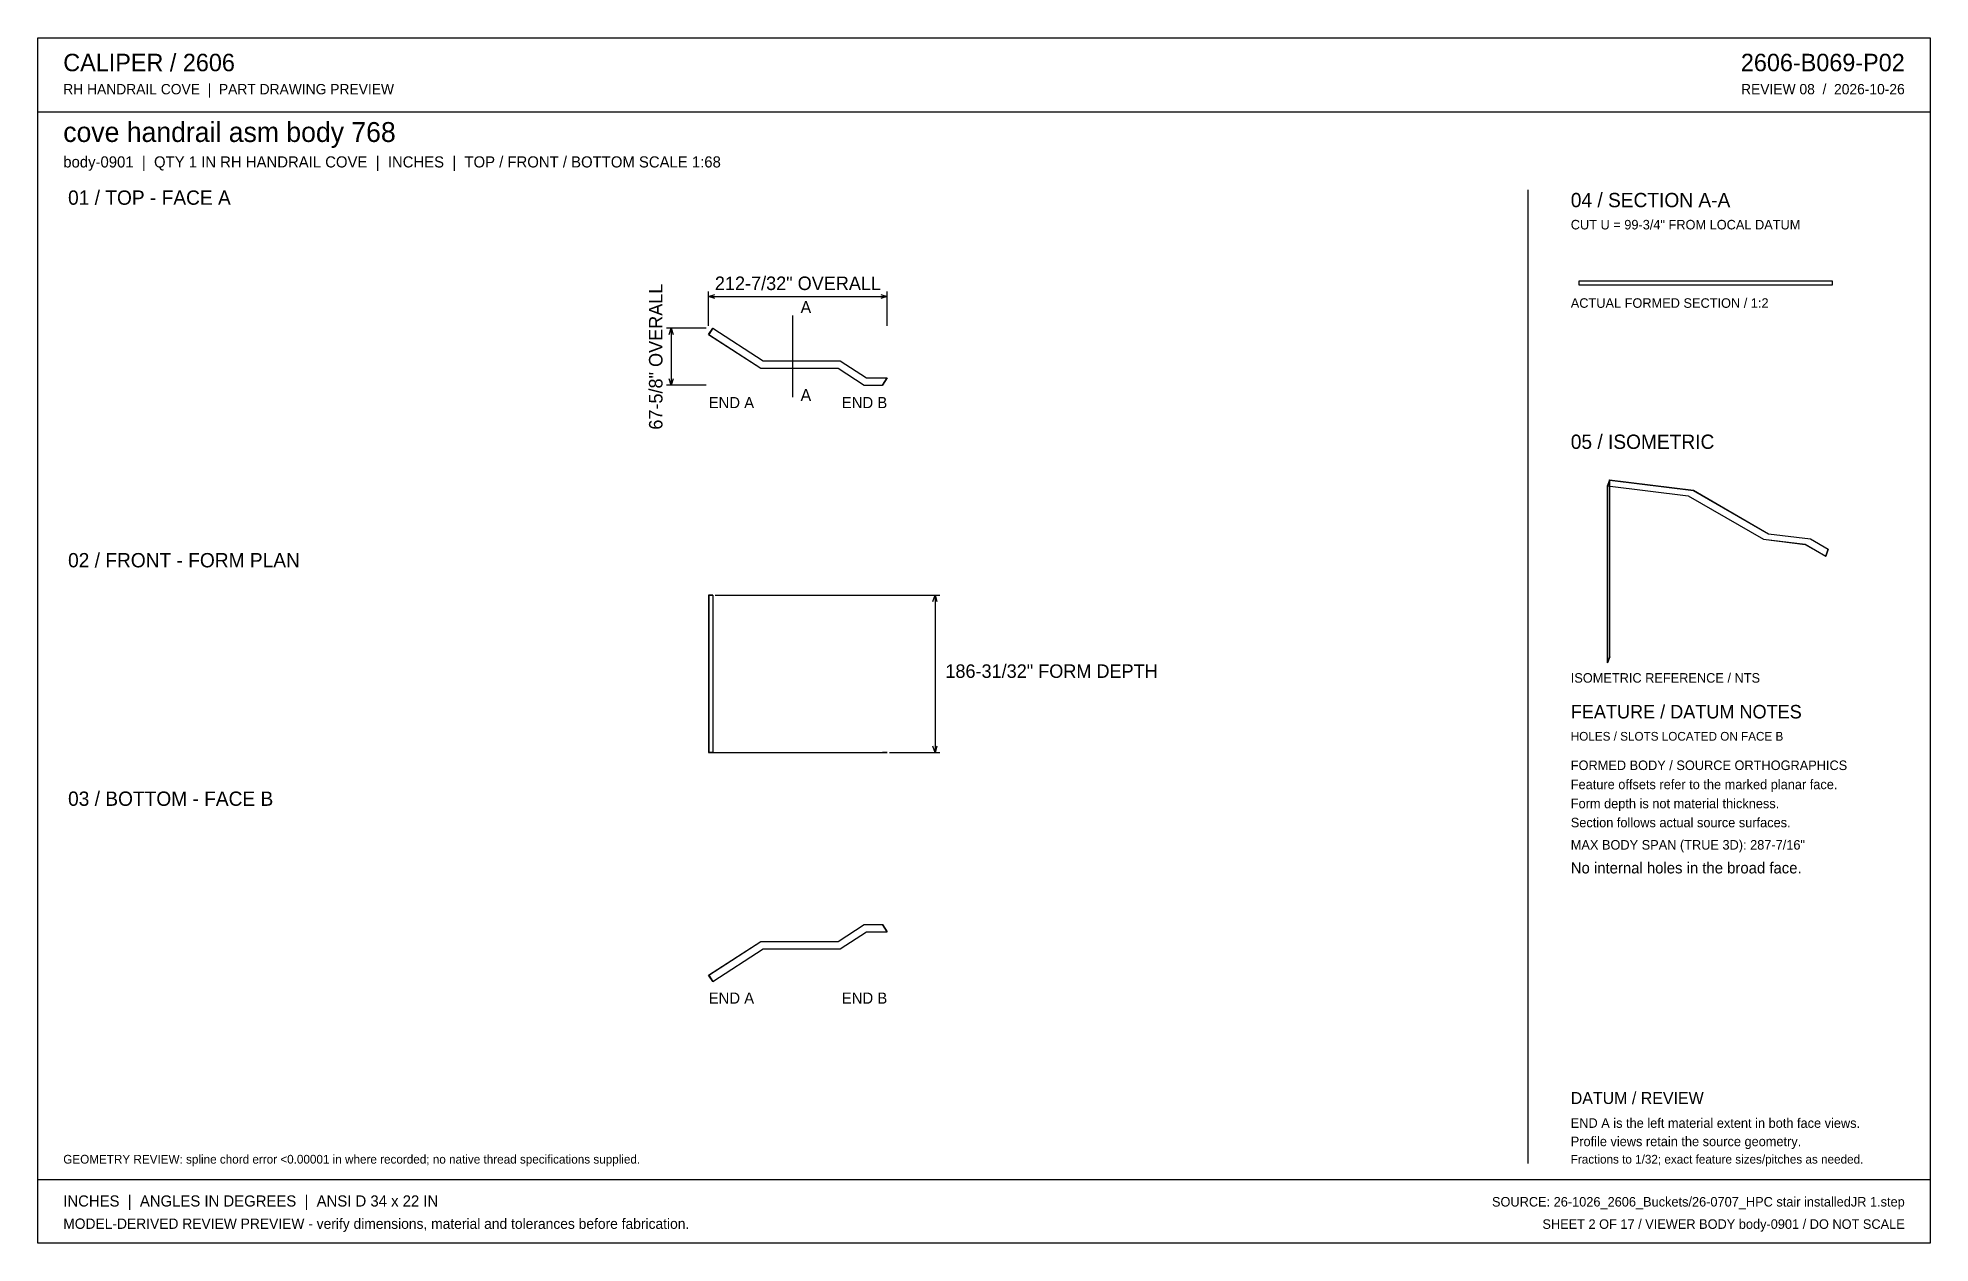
# Model space of a CAD drawing. Header units: inches. Extents: x 32 to 2280, y 32 to 1464.
import ezdxf
from ezdxf.enums import TextEntityAlignment as Align

# ---------------------------------------------------------------- set-up
doc = ezdxf.new("R2010")
doc.units = ezdxf.units.IN
doc.header["$MEASUREMENT"] = 0

msp = doc.modelspace()

# ---------------------------------------------------------------- linework, layer by layer
at = {"layer": 'ANNOTATION'}
for p, q in [((828.9, 1121.8), (828.9, 1162.4)), ((828.9, 1156.8), (836.4, 1159.1)), ((828.9, 1156.8), (1041.1, 1156.8)), ((836.4, 1154.4), (828.9, 1156.8)), ((1033.6, 1159.1), (1041.1, 1156.8)), ((1041.1, 1156.8), (1033.6, 1154.4)), ((1041.1, 1121.8), (1041.1, 1162.4)), ((928.6, 1134.1), (928.6, 1037.2)), ((826.1, 1119), (778.8, 1119)), ((782.1, 1111.4), (784.5, 1119)), ((784.5, 1119), (784.5, 1051.3)), ((784.5, 1119), (786.9, 1111.4)), ((784.5, 1051.3), (782.1, 1058.9)), ((786.9, 1058.9), (784.5, 1051.3)), ((826.1, 1051.3), (778.8, 1051.3)), ((836.6, 801.8), (1103.4, 801.8)), ((1095.4, 794.3), (1097.8, 801.8)), ((1097.8, 801.8), (1097.8, 614.9)), ((1097.8, 801.8), (1100.1, 794.3)), ((1043.9, 614.9), (1103.4, 614.9)), ((1097.8, 614.9), (1095.4, 622.4)), ((1100.1, 622.4), (1097.8, 614.9))]:
    msp.add_line(p, q, dxfattribs=at)
at = {"layer": 'OUTLINE'}
for p, q in [((32.1, 1463.9), (2279.9, 1463.9)), ((32.1, 32.1), (32.1, 1463.9)), ((2279.9, 1463.9), (2279.9, 32.1)), ((32.1, 1376.1), (2279.9, 1376.1)), ((1802, 1283.5), (1802, 126.6)), ((2164, 1174.9), (1862.4, 1174.9)), ((1862.4, 1174.9), (1862.4, 1170.6)), ((1862.4, 1170.6), (2164, 1170.6)), ((2164, 1170.6), (2164, 1174.9)), ((833.7, 1119), (828.9, 1111.5)), ((828.9, 1111.5), (833.7, 1119)), ((828.9, 1111.5), (890.9, 1071.4)), ((828.9, 1111.5), (829, 1111.5)), ((829, 1111.5), (833.8, 1118.9)), ((833.8, 1118.9), (829, 1111.5)), ((829, 1111.5), (890.9, 1071.4)), ((833.8, 1118.9), (833.7, 1119)), ((833.7, 1119), (893.6, 1080.3)), ((833.8, 1118.9), (893.6, 1080.3)), ((893.6, 1080.3), (985.3, 1080.3)), ((893.6, 1080.3), (985.3, 1080.3)), ((985.3, 1080.3), (1016.3, 1060.2)), ((985.3, 1080.3), (1016.3, 1060.2)), ((890.9, 1071.4), (982.6, 1071.4)), ((890.9, 1071.4), (982.6, 1071.4)), ((982.6, 1071.4), (1013.7, 1051.3)), ((982.6, 1071.4), (1013.7, 1051.3)), ((1016.3, 1060.2), (1041.1, 1060.2)), ((1016.3, 1060.2), (1041.1, 1060.2)), ((1041.1, 1060.2), (1035.4, 1051.3)), ((1035.4, 1051.3), (1041.1, 1060.2)), ((1013.7, 1051.3), (1035.4, 1051.3)), ((1013.7, 1051.3), (1035.4, 1051.3)), ((1899.1, 938.8), (1896.6, 931.9)), ((1896.6, 721.6), (1896.6, 931.9)), ((1896.6, 931.9), (1992.6, 920)), ((1896.7, 931.7), (1899.3, 938.6)), ((1896.7, 931.7), (1992.6, 919.8)), ((1896.7, 721.6), (1896.7, 931.7)), ((1899.1, 938.8), (1998.7, 926.4)), ((1899.1, 728.5), (1899.1, 938.8)), ((1899.3, 938.6), (1998.7, 926.3)), ((1899.3, 728.5), (1899.3, 938.6)), ((1998.7, 926.4), (2088, 874.9)), ((1998.7, 926.3), (1998.7, 926.4)), ((1998.7, 926.3), (2088, 874.7)), ((1992.6, 920), (2081.9, 868.4)), ((1992.6, 920), (1992.6, 919.8)), ((1992.6, 919.8), (2081.9, 868.3)), ((2081.9, 868.4), (2081.9, 868.3)), ((2081.9, 868.4), (2131.6, 862.3)), ((2081.9, 868.3), (2131.6, 862.1)), ((2088, 874.9), (2137.7, 868.7)), ((2088, 874.7), (2088, 874.9)), ((2088, 874.7), (2137.7, 868.6)), ((2131.6, 862.3), (2155.8, 848.3)), ((2131.6, 862.3), (2131.6, 862.1)), ((2131.6, 862.1), (2155.8, 848.1)), ((2137.7, 868.7), (2158.9, 856.5)), ((2137.7, 868.6), (2137.7, 868.7)), ((2137.7, 868.6), (2158.9, 856.4)), ((2155.8, 848.3), (2158.9, 856.5)), ((2158.9, 856.4), (2155.8, 848.1)), ((2158.9, 856.5), (2158.9, 856.4)), ((2155.8, 848.3), (2155.8, 848.1)), ((833.7, 801.8), (828.9, 801.8)), ((828.9, 801.8), (829, 801.8)), ((828.9, 801.8), (828.9, 614.9)), ((829, 801.8), (833.8, 801.8)), ((829, 801.8), (829, 615)), ((833.8, 801.8), (833.7, 801.8)), ((833.7, 801.8), (833.7, 614.9)), ((833.8, 801.8), (833.8, 615)), ((1896.6, 721.6), (1899.1, 728.5)), ((1896.7, 721.6), (1896.6, 721.6)), ((1899.3, 728.5), (1896.7, 721.6)), ((1899.1, 728.5), (1899.3, 728.5)), ((828.9, 614.9), (833.7, 614.9)), ((828.9, 614.9), (890.9, 614.9)), ((829, 615), (890.9, 615)), ((833.8, 615), (829, 615)), ((833.7, 614.9), (893.6, 614.9)), ((833.8, 615), (893.6, 615)), ((890.9, 615), (890.9, 614.9)), ((890.9, 615), (982.6, 615)), ((890.9, 614.9), (982.6, 614.9)), ((893.6, 614.9), (893.6, 615)), ((893.6, 615), (985.3, 615)), ((893.6, 614.9), (985.3, 614.9)), ((982.6, 615), (1013.7, 615)), ((982.6, 615), (982.6, 614.9)), ((982.6, 614.9), (1013.7, 614.9)), ((985.3, 614.9), (985.3, 615)), ((985.3, 615), (1016.3, 615)), ((985.3, 614.9), (1016.3, 614.9)), ((1013.7, 615), (1035.4, 615)), ((1013.7, 615), (1013.7, 614.9)), ((1013.7, 614.9), (1035.4, 614.9)), ((1016.3, 615), (1041.1, 615)), ((1016.3, 614.9), (1016.3, 615)), ((1016.3, 614.9), (1041.1, 614.9)), ((1035.4, 614.9), (1035.4, 615)), ((1035.4, 615), (1041.1, 615)), ((1041.1, 614.9), (1035.4, 614.9)), ((1041.1, 614.9), (1041.1, 615)), ((982.6, 390.6), (1013.7, 410.7)), ((982.6, 390.6), (1013.7, 410.7)), ((1013.7, 410.7), (1035.4, 410.7)), ((1013.7, 410.7), (1035.4, 410.7)), ((1041.1, 401.8), (1035.4, 410.7)), ((1035.4, 410.7), (1041.1, 401.8)), ((828.9, 350.5), (890.9, 390.6)), ((829, 350.5), (890.9, 390.6)), ((890.9, 390.6), (982.6, 390.6)), ((890.9, 390.6), (982.6, 390.6)), ((985.3, 381.7), (1016.3, 401.8)), ((985.3, 381.7), (1016.3, 401.8)), ((1016.3, 401.8), (1041.1, 401.8)), ((1016.3, 401.8), (1041.1, 401.8)), ((833.7, 343), (893.6, 381.7)), ((833.8, 343.1), (893.6, 381.7)), ((893.6, 381.7), (985.3, 381.7)), ((893.6, 381.7), (985.3, 381.7)), ((833.7, 343), (828.9, 350.5)), ((828.9, 350.5), (833.7, 343)), ((828.9, 350.5), (829, 350.5)), ((829, 350.5), (833.8, 343.1)), ((833.8, 343.1), (829, 350.5)), ((833.8, 343.1), (833.7, 343)), ((32.1, 107.7), (2279.9, 107.7)), ((2279.9, 32.1), (32.1, 32.1))]:
    msp.add_line(p, q, dxfattribs=at)

# ---------------------------------------------------------------- texts
at = {"layer": 'ANNOTATION'}
for s, height, p in [('CALIPER / 2606', 20.778, (62.3, 1424.2)), ('RH HANDRAIL COVE  |  PART DRAWING PREVIEW', 12.278, (62.3, 1396.8)), ('cove handrail asm body 768', 23.611, (62.3, 1340.2)), ('body-0901  |  QTY 1 IN RH HANDRAIL COVE  |  INCHES  |  TOP / FRONT / BOTTOM SCALE 1:68', 13.222, (62.3, 1309.9)), ('01 / TOP - FACE A', 17, (68, 1265.6)), ('04 / SECTION A-A', 17, (1853, 1262.7)), ('CUT U = 99-3/4" FROM LOCAL DATUM', 11.333, (1853, 1236.3)), ('A', 14.2, (938.1, 1136.9)), ('ACTUAL FORMED SECTION / 1:2', 11.333, (1853, 1143.2)), ('END A', 13.22, (828.9, 1024)), ('A', 14.2, (938.1, 1032.5)), ('05 / ISOMETRIC', 17, (1853, 975.6)), ('02 / FRONT - FORM PLAN', 17, (68, 834.9)), ('186-31/32" FORM DEPTH', 16.056, (1110.1, 703.6)), ('ISOMETRIC REFERENCE / NTS', 11.333, (1853, 697.9)), ('FEATURE / DATUM NOTES', 16.056, (1853, 655.4)), ('HOLES / SLOTS LOCATED ON FACE B', 10.389, (1853, 629)), ('FORMED BODY / SOURCE ORTHOGRAPHICS', 11.333, (1853, 594.1)), ('03 / BOTTOM - FACE B', 17, (68, 551.6)), ('Feature offsets refer to the marked planar face.', 11.333, (1853, 571.4)), ('Form depth is not material thickness.', 11.333, (1853, 548.7)), ('Section follows actual source surfaces.', 11.333, (1853, 526.1)), ('MAX BODY SPAN (TRUE 3D): 287-7/16"', 11.333, (1853, 499.6)), ('No internal holes in the broad face.', 13.222, (1853, 471.3)), ('END A', 13.22, (828.9, 316.6)), ('DATUM / REVIEW', 14.167, (1853, 197.4)), ('END A is the left material extent in both face views.', 11.333, (1853, 169.1)), ('Profile views retain the source geometry.', 11.333, (1853, 147.3)), ('GEOMETRY REVIEW: spline chord error <0.00001 in where recorded; no native thread specifications supplied.', 10.3889, (62.3, 126.6)), ('Fractions to 1/32; exact feature sizes/pitches as needed.', 10.389, (1853, 126.6)), ('INCHES  |  ANGLES IN DEGREES  |  ANSI D 34 x 22 IN', 13.222, (62.3, 75.6)), ('MODEL-DERIVED REVIEW PREVIEW - verify dimensions, material and tolerances before fabrication.', 12.278, (62.3, 49.1))]:
    msp.add_text(s, height=height, dxfattribs=at).set_placement(p)
for s, height, p in [('2606-B069-P02', 20.778, (2249.7, 1424.2)), ('REVIEW 08  /  2026-10-26', 12.278, (2249.7, 1396.8)), ('END B', 13.22, (1041.1, 1024)), ('END B', 13.22, (1041.1, 316.6)), ('SOURCE: 26-1026_2606_Buckets/26-0707_HPC stair installedJR 1.step', 11.333, (2249.7, 75.6)), ('SHEET 2 OF 17 / VIEWER BODY body-0901 / DO NOT SCALE', 11.333, (2249.7, 49.1))]:
    msp.add_text(s, height=height, dxfattribs=at).set_placement(p, align=Align.RIGHT)
msp.add_text('67-5/8" OVERALL', height=16.056, rotation=90, dxfattribs=at).set_placement((774.1, 1085.2), align=Align.CENTER)
msp.add_text('212-7/32" OVERALL', height=16.056, dxfattribs=at).set_placement((935, 1164.3), align=Align.CENTER)

doc.saveas('drawing.dxf')
